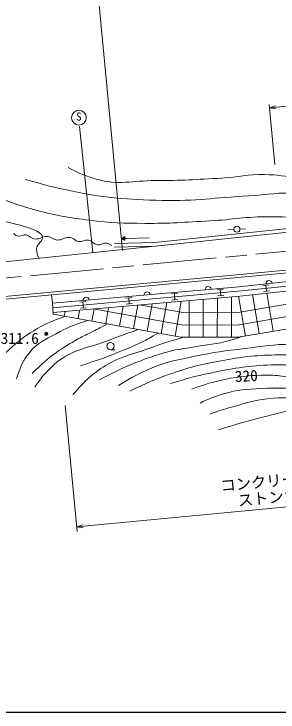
# Model space of a CAD drawing. Units: millimetres, scale not verified. Extents: x 40000 to 680000, y 20000 to 380000.
# Drawn here: x 384369 to 427506, y 205000 to 319074 of the extents above; entities that cross this region are included whole.
import ezdxf
from ezdxf.enums import TextEntityAlignment as Align

# ---------------------------------------------------------------- set-up
doc = ezdxf.new("R2010")
doc.units = ezdxf.units.MM
doc.header["$LTSCALE"] = 1000
doc.header["$PDMODE"] = 32
doc.header["$PDSIZE"] = 500
doc.linetypes.add('CHAIN', pattern=[18.5, 12, -1.5, 3.5, -1.5])
for name, color, linetype, lineweight in [('M-BGD', 7, 'Continuous', 13), ('M-BMK', 2, 'CHAIN', 13), ('M-STR-HTXT', 7, 'Continuous', 13), ('M-TTL-BAND', 7, 'Continuous', 25)]:
    doc.layers.add(name, color=color, linetype=linetype, lineweight=lineweight)
doc.styles.add('ＭＳ ゴシック', font='')
doc.styles.get('ＭＳ ゴシック').set_extended_font_data('MS Gothic')

msp = doc.modelspace()

# ---------------------------------------------------------------- linework, layer by layer
at = {"layer": 'M-BGD'}
for p, q in [((397268, 280084), (395092, 300703)), ((420291, 283857), (419281, 283794)), ((421288, 283932), (422193, 283987)), ((402469, 282686), (401875, 282374)), ((402475, 282386), (401875, 282374)), ((401875, 282374), (402481, 282086)), ((402474, 282406), (401914, 282395)), ((402475, 282366), (401915, 282355)), ((402474, 282426), (401954, 282416)), ((402475, 282346), (401956, 282336)), ((402474, 282446), (401994, 282436)), ((402476, 282326), (401996, 282316)), ((402473, 282466), (402033, 282457)), ((402476, 282306), (402036, 282297)), ((402473, 282486), (402073, 282478)), ((402477, 282286), (402077, 282278)), ((402472, 282506), (402112, 282499)), ((402477, 282266), (402117, 282259)), ((402472, 282526), (402152, 282520)), ((402477, 282246), (402157, 282240)), ((402472, 282546), (402192, 282540)), ((402478, 282226), (402198, 282220)), ((402471, 282566), (402231, 282561)), ((402478, 282206), (402238, 282201)), ((402471, 282586), (402271, 282582)), ((402479, 282186), (402279, 282182)), ((402470, 282606), (402310, 282603)), ((402479, 282166), (402319, 282163)), ((402470, 282626), (402350, 282623)), ((402479, 282146), (402359, 282144)), ((402470, 282646), (402390, 282644)), ((402480, 282126), (402400, 282124)), ((402469, 282666), (402429, 282665)), ((402480, 282106), (402440, 282105)), ((402481, 282086), (402469, 282686)), ((406474, 282464), (402475, 282386)), ((402675, 282390), (402475, 282386)), ((368315, 277077), (407437, 281140)), ((417550, 273996), (418546, 274085)), ((418048, 274041), (418137, 273045)), ((425010, 274707), (426005, 274807)), ((425111, 273712), (426106, 273812)), ((425508, 274757), (425608, 273762)), ((390511, 273162), (390638, 271798)), ((402610, 272652), (403606, 272741)), ((403108, 272697), (403198, 271701)), ((410080, 273324), (411076, 273413)), ((410578, 273369), (410667, 272373)), ((417594, 272656), (417580, 266252)), ((417639, 273000), (418635, 273089)), ((419894, 272857), (419880, 266247)), ((421070, 272960), (422179, 266445)), ((423362, 273204), (424447, 266831)), ((425653, 273452), (426714, 267217)), ((390799, 270009), (390638, 271798)), ((395140, 271980), (396136, 272069)), ((395638, 272025), (395728, 271029)), ((402700, 271656), (403696, 271745)), ((404583, 271515), (403889, 267656)), ((406957, 271723), (406153, 267249)), ((409331, 271931), (408417, 266842)), ((410169, 272328), (411165, 272417)), ((411706, 272139), (410680, 266435)), ((412993, 272252), (412980, 266262)), ((415293, 272454), (415280, 266257)), ((392711, 270474), (392571, 269690)), ((395086, 270682), (394834, 269283)), ((395230, 270984), (396226, 271073)), ((397460, 270890), (397098, 268876)), ((399834, 271098), (399362, 268470)), ((402209, 271307), (401625, 268063)), ((411626, 266265), (390799, 270009)), ((431249, 267989), (420999, 266245)), ((420999, 266245), (411626, 266265)), ((400127, 264207), (400927, 264207))]:
    msp.add_line(p, q, dxfattribs=at)
for points in [[(265689, 295609), (350055, 272568), (352161, 272067), (354504, 271615), (356402, 271362), (359982, 271318), (364065, 271310), (369454, 271641), (456197, 279768), (456260, 280843), (465575, 281369)], [(265586, 295171), (349944, 272132), (352067, 271627), (354431, 271171), (356369, 270913), (359978, 270868), (364078, 270859), (369489, 271192), (456624, 279356), (456686, 280416), (465591, 280919)], [(400778, 281586), (407399, 281739), (455590, 286798), (455691, 285998), (465393, 286402)], [(400792, 280986), (407437, 281140), (455068, 286140), (455165, 285376), (465414, 285803)], [(458347, 278492), (421105, 274469), (390638, 271798)], [(390703, 271079), (421541, 273853), (458499, 277593), (468597, 277500)], [(458413, 276990), (421251, 272976), (390773, 270304)], [(404884, 271541), (411987, 270264), (420665, 270245), (430578, 271932)], [(397285, 270875), (411807, 268265), (420832, 268245), (430913, 269961)]]:
    msp.add_lwpolyline(points, dxfattribs=at)
for centre, radius in [((394981, 302127), 1200), ((420789, 283905), 500), ((389653, 266808), 150), ((389653, 266808), 120), ((389653, 266808), 90), ((389653, 266808), 60), ((389653, 266808), 30), ((389653, 266808), 20), ((400127, 264807), 600)]:
    msp.add_circle(centre, radius, dxfattribs=at)
for centre, radius, start, end in [((385203, 283809), 1038, 216.56726, 297.79005), ((386171, 281972), 1038, 36.56726, 117.79005), ((387972, 284045), 1747, 236.36602, 298.42885), ((389635, 280973), 1747, 56.36602, 118.42885), ((391570, 283882), 1747, 236.36602, 298.42885), ((393233, 280809), 1747, 56.36602, 118.42885), ((395147, 283203), 1333, 224.80892, 296.12573), ((396321, 280809), 1333, 44.80892, 116.12573), ((398213, 282688), 1333, 224.80892, 296.12573), ((399387, 280294), 1333, 44.80892, 116.12573), ((426035, 275002), 500, 6.16441, 186.16441), ((416083, 274029), 500, 5.0112, 185.0112), ((396159, 272282), 500, 5.0112, 185.0112), ((406121, 273155), 500, 5.0112, 185.0112)]:
    msp.add_arc(centre, radius, start, end, dxfattribs=at)
for points, knots in [([(393243, 293973), (395144, 292925), (395968, 292640), (397823, 292092), (401439, 291023), (403702, 291829), (407473, 291847), (411724, 291867), (414106, 292005), (418350, 292256), (421069, 292417), (422577, 292886), (425301, 292828), (427452, 292783), (428652, 292576), (430780, 292256), (433011, 291920), (434188, 291336), (436423, 291029), (438028, 290809), (438610, 290754), (440553, 290656)], [0, 0, 0, 0, 1, 1, 1, 2, 2, 2, 3, 3, 3, 4, 4, 4, 5, 5, 5, 6, 6, 6, 7, 7, 7, 7]), ([(386278, 292042), (389706, 291007), (390786, 290778), (393720, 290161), (399440, 288958), (402760, 288748), (408604, 288607), (414104, 288475), (417176, 289063), (422670, 289343), (425864, 289506), (427660, 290000), (430848, 289752), (433325, 289560), (434661, 288861), (437145, 288853), (438331, 288849), (438788, 288846), (440178, 288995)], [0, 0, 0, 0, 1, 1, 1, 2, 2, 2, 3, 3, 3, 4, 4, 4, 5, 5, 5, 6, 6, 6, 6]), ([(378245, 291479), (379779, 290362), (380331, 290035), (381762, 289271), (384097, 288024), (385595, 287706), (388141, 286981), (391418, 286048), (393333, 285803), (396711, 285361), (400207, 284904), (402198, 284883), (405724, 284855), (409879, 284821), (412205, 285047), (416355, 285264), (420188, 285463), (422321, 285978), (426160, 285936), (428377, 285911), (429169, 285894), (431830, 285671)], [0, 0, 0, 0, 1, 1, 1, 2, 2, 2, 3, 3, 3, 4, 4, 4, 5, 5, 5, 6, 6, 6, 7, 7, 7, 7]), ([(388446, 279168), (388174, 279740), (388075, 280069), (388065, 280677), (388049, 281584), (389346, 281977), (388986, 282809), (388802, 283234), (388489, 283351), (388089, 283585), (387295, 284049), (386756, 284118), (385884, 284409), (384453, 284885), (383574, 284898), (382152, 285402), (380304, 286058), (379275, 286461), (377512, 287322), (375176, 288464), (374389, 289060), (371842, 290812)], [0, 0, 0, 0, 1, 1, 1, 2, 2, 2, 3, 3, 3, 4, 4, 4, 5, 5, 5, 6, 6, 6, 7, 7, 7, 7]), ([(379762, 259905), (381388, 261992), (381911, 262700), (383566, 264218), (385028, 265559), (385899, 266279), (387588, 267320), (389469, 268479), (390324, 268770), (392739, 269660)], [0, 0, 0, 0, 1, 1, 1, 2, 2, 2, 3, 3, 3, 3]), ([(384808, 259433), (385392, 261359), (385713, 262272), (386880, 263721), (388188, 265348), (389423, 265784), (391241, 266811), (393142, 267884), (393969, 268163), (396382, 269005)], [0, 0, 0, 0, 1, 1, 1, 2, 2, 2, 3, 3, 3, 3]), ([(387352, 260378), (389090, 262016), (389618, 262546), (391244, 263715), (392587, 264681), (393387, 265159), (394830, 265968), (395764, 266492), (396323, 266719), (397277, 267204), (398206, 267676), (398497, 267825), (399652, 268417)], [0, 0, 0, 0, 1, 1, 1, 2, 2, 2, 3, 3, 3, 4, 4, 4, 4]), ([(387755, 258069), (388589, 259307), (388907, 259718), (389790, 260650), (390972, 261897), (391725, 262569), (393243, 263376), (395230, 264431), (396544, 264571), (398659, 265338), (401001, 266188), (401733, 266455), (404656, 267518)], [0, 0, 0, 0, 1, 1, 1, 2, 2, 2, 3, 3, 3, 4, 4, 4, 4]), ([(394008, 256916), (396142, 259243), (397003, 260179), (399388, 261641), (401784, 263110), (403430, 263344), (406075, 264294), (408388, 265125), (409173, 265376), (412049, 266264)], [0, 0, 0, 0, 1, 1, 1, 2, 2, 2, 3, 3, 3, 3]), ([(395262, 261595), (398168, 262558), (398983, 262801), (401304, 263743), (402833, 264364), (403704, 264687), (405181, 265423), (406285, 265973), (406660, 266176), (407958, 266924)], [0, 0, 0, 0, 1, 1, 1, 2, 2, 2, 3, 3, 3, 3]), ([(398339, 259275), (400685, 260526), (401394, 260884), (403428, 261746), (405821, 262761), (407211, 263233), (409716, 263927), (411189, 264335), (412065, 264343), (413569, 264618), (415992, 265060), (417409, 265058), (419771, 265759), (420480, 265970), (420741, 266034), (421572, 266342)], [0, 0, 0, 0, 1, 1, 1, 2, 2, 2, 3, 3, 3, 4, 4, 4, 5, 5, 5, 5]), ([(401427, 258334), (403851, 259833), (404695, 260318), (406952, 261241), (409553, 262305), (411145, 262549), (413894, 263131), (417043, 263799), (418839, 264029), (422036, 264404), (425051, 264757), (426742, 265096), (429778, 265094), (431032, 265093), (431481, 265102), (432987, 265003)], [0, 0, 0, 0, 1, 1, 1, 2, 2, 2, 3, 3, 3, 4, 4, 4, 5, 5, 5, 5]), ([(403281, 257425), (406232, 258853), (407163, 259264), (409751, 260187), (412971, 261337), (414856, 261787), (418220, 262404), (421618, 263028), (423561, 263287), (427016, 263350), (429798, 263400), (430831, 263341), (434133, 263034)], [0, 0, 0, 0, 1, 1, 1, 2, 2, 2, 3, 3, 3, 4, 4, 4, 4]), ([(409927, 258667), (413397, 259724), (414467, 260011), (417438, 260605), (421167, 261351), (423305, 261642), (427107, 261744), (428861, 261791), (429852, 261677), (431589, 261429), (433146, 261207), (433704, 261079), (435534, 260627)], [0, 0, 0, 0, 1, 1, 1, 2, 2, 2, 3, 3, 3, 4, 4, 4, 4]), ([(413422, 257788), (415862, 258644), (416662, 258887), (418801, 259339), (421492, 259908), (423054, 260028), (425804, 260066), (427049, 260083), (427739, 259896), (428978, 259775), (430248, 259652), (430955, 259541), (432225, 259436), (433833, 259303), (434371, 259293), (436349, 259227)], [0, 0, 0, 0, 1, 1, 1, 2, 2, 2, 3, 3, 3, 4, 4, 4, 5, 5, 5, 5]), ([(414761, 255499), (416458, 256309), (417066, 256537), (418613, 257001), (420948, 257701), (422359, 257738), (424792, 257873), (427297, 258013), (428707, 257897), (431214, 257801), (433708, 257704), (434538, 257635), (437590, 257382)], [0, 0, 0, 0, 1, 1, 1, 2, 2, 2, 3, 3, 3, 4, 4, 4, 4]), ([(416363, 253687), (418028, 254273), (418507, 254419), (419900, 254826), (422157, 255484), (423429, 255908), (425764, 256182), (428454, 256498), (429988, 256266), (432694, 256352), (435060, 256427), (435810, 256457), (438748, 256579)], [0, 0, 0, 0, 1, 1, 1, 2, 2, 2, 3, 3, 3, 4, 4, 4, 4]), ([(417792, 251118), (420605, 252002), (421391, 252235), (423729, 252839), (426551, 253567), (428119, 254162), (431023, 254414), (433391, 254618), (434728, 254158), (437105, 254196), (438958, 254225), (439599, 254259), (441844, 254434)], [0, 0, 0, 0, 1, 1, 1, 2, 2, 2, 3, 3, 3, 4, 4, 4, 4])]:
    msp.add_open_spline(points, degree=3, knots=knots, dxfattribs=at)
msp.add_point((389653, 266808), dxfattribs=at)
at = {"layer": 'M-BMK'}
msp.add_line((368636, 274539), (562235, 293027), dxfattribs=at)
at = {"layer": 'M-STR-HTXT'}
for p, q in [((402119, 280434), (397698, 326730)), ((426121, 303724), (443435, 305377)), ((427005, 294464), (426067, 304292)), ((426121, 303724), (427093, 304068)), ((426121, 303724), (427140, 303570)), ((394708, 234529), (392743, 255101)), ((394637, 235267), (471214, 242580)), ((394637, 235267), (395609, 235611)), ((394637, 235267), (395656, 235113))]:
    msp.add_line(p, q, dxfattribs=at)
at = {"layer": 'M-TTL-BAND'}
msp.add_line((40000, 205000), (579000, 205000), dxfattribs=at)

# ---------------------------------------------------------------- texts
at = {"layer": 'M-BGD', "style": 'ＭＳ ゴシック'}
msp.add_text('S', height=1320, dxfattribs=at).set_placement((394517, 302965), align=Align.TOP_LEFT)
msp.add_text('311.6', height=1833, dxfattribs=at).set_placement((385311, 266075), align=Align.MIDDLE_CENTER)
msp.add_text('320', height=1833, rotation=2.862, dxfattribs=at).set_placement((422326, 259932), align=Align.MIDDLE_CENTER)
at = {"layer": 'M-STR-HTXT', "style": 'ＭＳ ゴシック'}
for s, p in [('コンクリート擁壁 L=78.0', (432545, 241873)), ('ストンガード L=78.0', (432897, 239222))]:
    msp.add_text(s, height=1833, rotation=5.455, dxfattribs=at).set_placement(p, align=Align.BOTTOM_CENTER)

doc.saveas('drawing.dxf')
